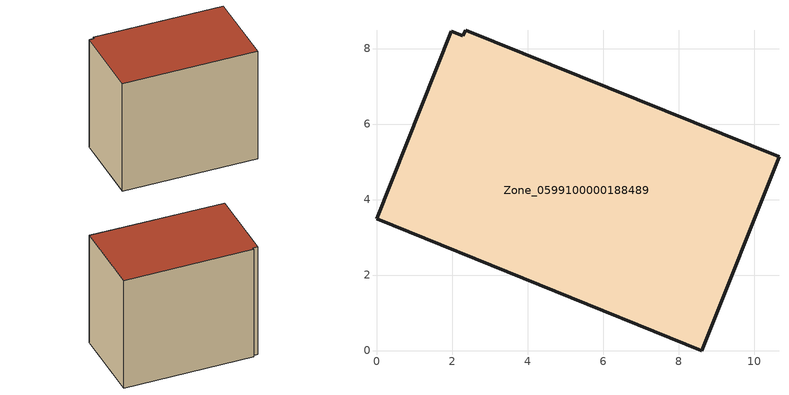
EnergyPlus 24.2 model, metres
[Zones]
Zone_0599100000188489
 floor ground (C_G): 1.98,8.45 2.29,8.34 2.36,8.48 10.66,5.13 8.62,0 0,3.49 z0.3
 wall outside (C_F): 1.98,8.45 0,3.49 8.62,0 10.66,5.13 2.36,8.48 2.29,8.34 1.98,8.45 z0.3:8.56
 roof outside (C_R): 2.29,8.34 1.98,8.45 0,3.49 8.62,0 10.66,5.13 2.36,8.48 z8.56
[BUILDING]
Pand.0599100000188489: North Axis=0; Terrain=City; Loads Convergence Tolerance Value=0.04; Temperature Convergence Tolerance Value=0.4; Solar Distribution=FullExterior; Maximum Number of Warmup Days=25; Minimum Number of Warmup Days=1
[Site:Location]
Rotterdam.The.Hague.AP_ZH_NLD Design_Conditions: Latitude=51.96; Longitude=4.45; Time Zone=1; Elevation=-4.5
[SITE:GROUNDTEMPERATURE:BUILDINGSURFACE]
18, 18, 18, 18, 18, 18, 18, 18, 18, 18, 18, 18
[MATERIAL] Thermal Absorptance=0.9; Solar Absorptance=0.7; Visible Absorptance=0.7
Name | Roughness | Thickness | Conductivity | Density | Specific Heat
G.TC.1965-1974 | MediumSmooth | 0.15 | 0.882353 | 540 | 1210
F.TC.1965-1974 | Rough | 0.3 | 0.697674 | 1920 | 840
R.TC.1965-1974 | MediumRough | 0.2 | 0.232558 | 1500 | 1000
[CONSTRUCTION]
C_G: G.TC.1965-1974
C_F: F.TC.1965-1974
C_R: R.TC.1965-1974
[ZONE]
Zone_0599100000188489: Type=1; Multiplier=1; Ceiling Height=Autocalculate; Volume=Autocalculate; Floor Area=autocalculate; Part of Total Floor Area=Yes
[ZONEINFILTRATION:DESIGNFLOWRATE]
Infil_Zone_0599100000188489: Zone or ZoneList or Space or SpaceList=Zone_0599100000188489; Schedule=AlwaysOn; Design Flow Rate Calculation Method=Flow/Area; Flow Rate per Floor Area=0.003; Constant Term Coefficient=1; Temperature Term Coefficient=0; Velocity Term Coefficient=0; Velocity Squared Term Coefficient=0
[HVACTEMPLATE:ZONE:IDEALLOADSAIRSYSTEM]
Zone_0599100000188489: Maximum Heating Supply Air Temperature=50; Minimum Cooling Supply Air Temperature=13; Maximum Heating Supply Air Humidity Ratio=0.0156; Minimum Cooling Supply Air Humidity Ratio=0.0077; Heating Limit=NoLimit; Cooling Limit=NoLimit; Dehumidification Control Type=ConstantSensibleHeatRatio; Cooling Sensible Heat Ratio=0.7; Dehumidification Setpoint=60; Humidification Control Type=None; Humidification Setpoint=30; Outdoor Air Method=None; Outdoor Air Flow Rate per Person=0.00944; Outdoor Air Flow Rate per Zone Floor Area=0; Outdoor Air Flow Rate per Zone=0; Demand Controlled Ventilation Type=None; Outdoor Air Economizer Type=NoEconomizer; Heat Recovery Type=None; Sensible Heat Recovery Effectiveness=0.7; Latent Heat Recovery Effectiveness=0.65
[ZONECONTROL:THERMOSTAT]
ThermostatControl_Zone_0599100000188489: Zone or ZoneList=Zone_0599100000188489; Control Type Schedule=DualSetpointControlType; Control 1=Thermostat_Zone_0599100000188489; Temperature Difference Between Cutout And Setpoint=0
[THERMOSTATSETPOINT:DUALSETPOINT]
Thermostat_Zone_0599100000188489: Heating Setpoint Temperature Schedule=HeatingSetpoint_Zone_0599100000188489; Cooling Setpoint Temperature Schedule=CoolingSetpoint_Zone_0599100000188489
[SCHEDULE:COMPACT]
HeatingSetpoint_Zone_0599100000188489: Through: 12/31, For: AllDays, Until: 24:00, 21
CoolingSetpoint_Zone_0599100000188489: Through: 12/31, For: AllDays, Until: 24:00, 24
DualSetpointControlType: Through: 12/31, For: AllDays, Until: 24:00, 4
AlwaysOn: Through: 12/31, For: AllDays, Until: 24:00, 1
